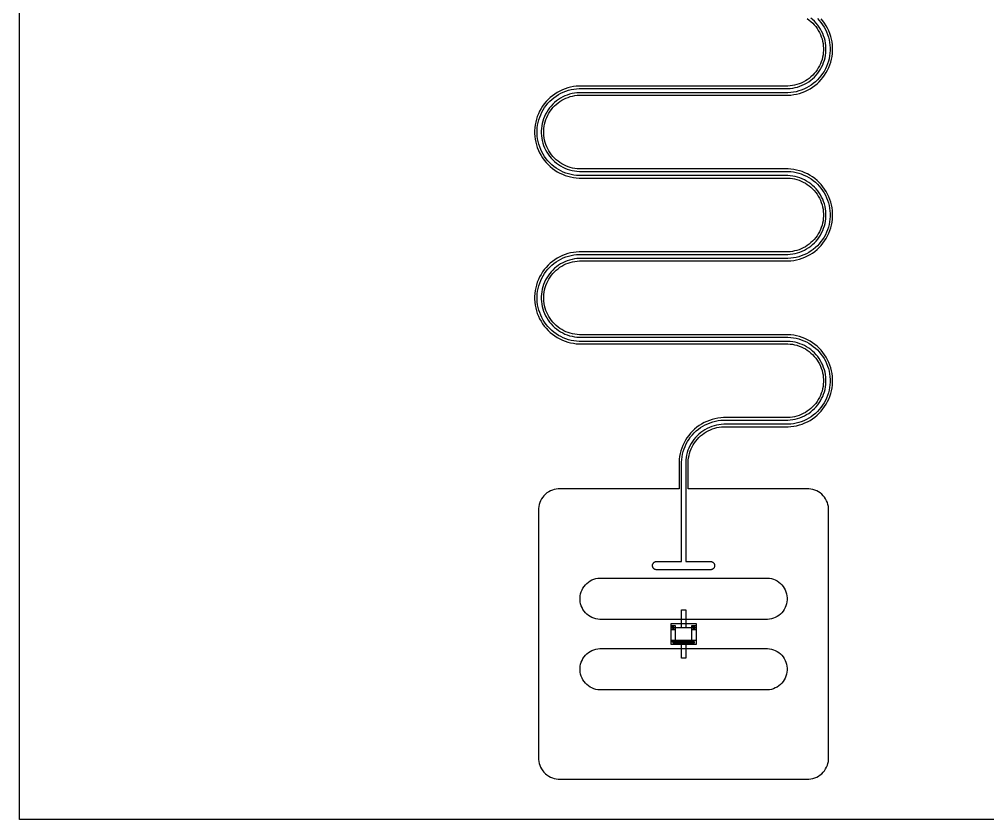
# Model space of a CAD drawing. Extents: x 318023 to 335423, y 364519 to 380844.
# Drawn here: x 322947 to 325285, y 368324 to 370255 of the extents above; entities that cross this region are included whole.
import ezdxf

# ---------------------------------------------------------------- set-up
doc = ezdxf.new("R2010")
doc.units = 0
for name, color, linetype in [('L10D0', 3, 'CONTINUOUS'), ('L1D0', 2, 'CONTINUOUS'), ('L1D1', 6, 'CONTINUOUS'), ('L20D0', 4, 'CONTINUOUS'), ('L2D0', 7, 'CONTINUOUS')]:
    doc.layers.add(name, color=color, linetype=linetype)

msp = doc.modelspace()

# ---------------------------------------------------------------- linework, layer by layer
at = {"layer": 'L10D0'}
for points in [[(324525.495, 368785.395), (324525.397, 368785.397), (324525.299, 368785.405), (324525.202, 368785.417), (324525.105, 368785.434), (324525.009, 368785.455), (324524.915, 368785.481), (324524.822, 368785.512), (324524.73, 368785.547), (324524.64, 368785.587), (324524.553, 368785.631), (324524.467, 368785.68), (324524.384, 368785.732), (324524.304, 368785.789), (324524.227, 368785.849), (324524.152, 368785.913), (324524.081, 368785.981), (324524.013, 368786.052), (324523.949, 368786.126), (324523.889, 368786.204), (324523.832, 368786.284), (324523.78, 368786.367), (324523.732, 368786.452), (324523.687, 368786.54), (324523.648, 368786.63), (324523.612, 368786.721), (324523.581, 368786.815), (324523.555, 368786.909), (324523.534, 368787.005), (324523.517, 368787.102), (324523.505, 368787.199), (324523.498, 368787.297), (324523.495, 368787.395), (324523.498, 368787.493), (324523.505, 368787.591), (324523.517, 368787.689), (324523.534, 368787.785), (324523.555, 368787.881), (324523.581, 368787.976), (324523.612, 368788.069), (324523.648, 368788.16), (324523.687, 368788.25), (324523.732, 368788.338), (324523.78, 368788.423), (324523.832, 368788.506), (324523.889, 368788.586), (324523.949, 368788.664), (324524.013, 368788.738), (324524.081, 368788.809), (324524.152, 368788.877), (324524.227, 368788.941), (324524.304, 368789.001), (324524.384, 368789.058), (324524.467, 368789.111), (324524.553, 368789.159), (324524.64, 368789.203), (324524.73, 368789.243), (324524.822, 368789.278), (324524.915, 368789.309), (324525.009, 368789.335), (324525.105, 368789.357), (324525.202, 368789.373), (324525.299, 368789.385), (324525.397, 368789.393), (324525.495, 368789.395), (324525.594, 368789.393), (324525.691, 368789.385), (324525.789, 368789.373), (324525.886, 368789.357), (324525.981, 368789.335), (324526.076, 368789.309), (324526.169, 368789.278), (324526.261, 368789.243), (324526.35, 368789.203), (324526.438, 368789.159), (324526.524, 368789.111), (324526.607, 368789.058), (324526.687, 368789.001), (324526.764, 368788.941), (324526.838, 368788.877), (324526.91, 368788.809), (324526.977, 368788.738), (324527.041, 368788.664), (324527.102, 368788.586), (324527.158, 368788.506), (324527.211, 368788.423), (324527.259, 368788.338), (324527.303, 368788.25), (324527.343, 368788.16), (324527.378, 368788.069), (324527.409, 368787.976), (324527.435, 368787.881), (324527.457, 368787.785), (324527.474, 368787.689), (324527.486, 368787.591), (324527.493, 368787.493), (324527.495, 368787.395), (324527.493, 368787.297), (324527.486, 368787.199), (324527.474, 368787.102), (324527.457, 368787.005), (324527.435, 368786.909), (324527.409, 368786.815), (324527.378, 368786.721), (324527.343, 368786.63), (324527.303, 368786.54), (324527.259, 368786.452), (324527.211, 368786.367), (324527.158, 368786.284), (324527.102, 368786.204), (324527.041, 368786.126), (324526.977, 368786.052), (324526.91, 368785.981), (324526.838, 368785.913), (324526.764, 368785.849), (324526.687, 368785.789), (324526.607, 368785.732), (324526.524, 368785.68), (324526.438, 368785.631), (324526.35, 368785.587), (324526.261, 368785.547), (324526.169, 368785.512), (324526.076, 368785.481), (324525.981, 368785.455), (324525.886, 368785.434), (324525.789, 368785.417), (324525.691, 368785.405), (324525.594, 368785.397)], [(324574.075, 368785.395), (324574.075, 368789.395), (324578.075, 368789.395), (324578.075, 368785.395)], [(324525.376, 368749.966), (324525.376, 368754.013), (324575.956, 368754.013), (324575.956, 368749.966)]]:
    msp.add_lwpolyline(points, close=True, dxfattribs=at)
at = {"layer": 'L1D0'}
for points in [[(324545.608, 368787.395), (324545.608, 368830.489), (324555.724, 368830.489), (324555.724, 368787.395)], [(324520.318, 368782.337), (324520.318, 368797.511), (324581.014, 368797.511), (324581.014, 368782.337), (324570.898, 368782.337), (324570.898, 368787.395), (324530.434, 368787.395), (324530.434, 368782.337)], [(324520.318, 368746.931), (324520.318, 368757.047), (324581.014, 368757.047), (324581.014, 368746.931)], [(324545.608, 368713.953), (324545.608, 368757.047), (324555.724, 368757.047), (324555.724, 368713.953)]]:
    msp.add_lwpolyline(points, close=True, dxfattribs=at)
at = {"layer": 'L1D1'}
for points in [[(327622.385, 368324.326), (322947.009, 368324.326), (322947.009, 372083.093), (327081.411, 372083.093)], [(324849.359, 370256.847), (324853.885, 370253.559), (324858.195, 370249.993), (324862.273, 370246.164), (324866.102, 370242.086), (324869.668, 370237.776), (324872.956, 370233.25), (324875.953, 370228.527), (324878.648, 370223.625), (324881.029, 370218.564), (324883.089, 370213.363), (324884.817, 370208.042), (324886.208, 370202.624), (324887.257, 370197.13), (324887.958, 370191.58), (324888.309, 370185.997), (324888.309, 370180.403), (324887.958, 370174.82), (324887.257, 370169.27), (324886.208, 370163.776), (324884.817, 370158.358), (324883.089, 370153.037), (324881.029, 370147.836), (324878.648, 370142.775), (324875.953, 370137.873), (324872.956, 370133.15), (324869.668, 370128.624), (324866.102, 370124.314), (324862.273, 370120.236), (324858.195, 370116.407), (324853.884, 370112.841), (324849.358, 370109.553), (324844.635, 370106.556), (324839.733, 370103.861), (324834.672, 370101.48), (324829.471, 370099.42), (324824.15, 370097.692), (324818.732, 370096.302), (324813.238, 370095.253), (324807.688, 370094.552), (324802.105, 370094.201), (324799.308, 370094.201), (324302.022, 370094.203), (324298.534, 370094.203), (324291.571, 370093.765), (324284.649, 370092.891), (324277.796, 370091.584), (324271.039, 370089.849), (324264.404, 370087.693), (324257.917, 370085.125), (324251.604, 370082.155), (324245.491, 370078.794), (324239.6, 370075.055), (324233.956, 370070.955), (324228.58, 370066.507), (324223.494, 370061.732), (324218.719, 370056.646), (324214.271, 370051.27), (324210.171, 370045.626), (324206.432, 370039.735), (324203.071, 370033.622), (324200.101, 370027.309), (324197.533, 370020.822), (324195.377, 370014.187), (324193.642, 370007.43), (324192.334, 370000.577), (324191.46, 369993.655), (324191.022, 369986.692), (324191.022, 369979.716), (324191.46, 369972.753), (324192.334, 369965.831), (324193.642, 369958.978), (324195.377, 369952.221), (324197.533, 369945.586), (324200.101, 369939.099), (324203.07, 369932.786), (324206.431, 369926.673), (324210.17, 369920.782), (324214.27, 369915.138), (324218.718, 369909.762), (324223.493, 369904.676), (324228.579, 369899.901), (324233.955, 369895.453), (324239.599, 369891.353), (324245.49, 369887.614), (324251.603, 369884.253), (324257.916, 369881.283), (324264.403, 369878.715), (324271.038, 369876.559), (324277.795, 369874.824), (324284.648, 369873.515), (324291.57, 369872.641), (324298.533, 369872.203), (324302.021, 369872.203), (324799.307, 369872.201), (324802.104, 369872.201), (324807.687, 369871.85), (324813.237, 369871.149), (324818.731, 369870.1), (324824.149, 369868.708), (324829.47, 369866.98), (324834.671, 369864.92), (324839.732, 369862.539), (324844.634, 369859.844), (324849.357, 369856.847), (324853.883, 369853.559), (324858.193, 369849.993), (324862.271, 369846.164), (324866.1, 369842.086), (324869.666, 369837.776), (324872.954, 369833.25), (324875.951, 369828.527), (324878.646, 369823.625), (324881.027, 369818.564), (324883.087, 369813.363), (324884.815, 369808.042), (324886.206, 369802.624), (324887.255, 369797.13), (324887.956, 369791.58), (324888.307, 369785.997), (324888.307, 369780.403), (324887.956, 369774.82), (324887.255, 369769.27), (324886.206, 369763.776), (324884.815, 369758.358), (324883.087, 369753.037), (324881.026, 369747.836), (324878.645, 369742.775), (324875.95, 369737.873), (324872.953, 369733.15), (324869.665, 369728.624), (324866.099, 369724.314), (324862.27, 369720.236), (324858.192, 369716.407), (324853.882, 369712.841), (324849.356, 369709.553), (324844.633, 369706.556), (324839.731, 369703.861), (324834.67, 369701.48), (324829.469, 369699.42), (324824.148, 369697.692), (324818.73, 369696.302), (324813.236, 369695.253), (324807.686, 369694.552), (324802.103, 369694.201), (324799.306, 369694.201), (324302.02, 369694.203), (324298.532, 369694.203), (324291.569, 369693.765), (324284.647, 369692.891), (324277.794, 369691.584), (324271.037, 369689.849), (324264.402, 369687.693), (324257.915, 369685.125), (324251.602, 369682.155), (324245.489, 369678.794), (324239.598, 369675.055), (324233.954, 369670.955), (324228.578, 369666.507), (324223.492, 369661.732), (324218.717, 369656.646), (324214.269, 369651.27), (324210.169, 369645.626), (324206.43, 369639.735), (324203.069, 369633.622), (324200.099, 369627.309), (324197.531, 369620.822), (324195.375, 369614.187), (324193.64, 369607.43), (324192.332, 369600.577), (324191.458, 369593.655), (324191.02, 369586.692), (324191.02, 369579.716), (324191.458, 369572.753), (324192.331, 369565.831), (324193.639, 369558.978), (324195.374, 369552.221), (324197.53, 369545.586), (324200.098, 369539.099), (324203.068, 369532.786), (324206.429, 369526.673), (324210.168, 369520.782), (324214.268, 369515.138), (324218.716, 369509.762), (324223.491, 369504.676), (324228.577, 369499.901), (324233.953, 369495.453), (324239.597, 369491.353), (324245.488, 369487.614), (324251.601, 369484.253), (324257.914, 369481.283), (324264.401, 369478.715), (324271.036, 369476.559), (324277.793, 369474.824), (324284.646, 369473.515), (324291.568, 369472.641), (324298.531, 369472.203), (324302.019, 369472.203), (324799.305, 369472.201), (324802.102, 369472.201), (324807.685, 369471.85), (324813.235, 369471.149), (324818.729, 369470.1), (324824.147, 369468.708), (324829.468, 369466.98), (324834.669, 369464.92), (324839.73, 369462.539), (324844.632, 369459.844), (324849.355, 369456.847), (324853.881, 369453.559), (324858.191, 369449.993), (324862.269, 369446.164), (324866.098, 369442.086), (324869.664, 369437.776), (324872.952, 369433.25), (324875.949, 369428.527), (324878.644, 369423.625), (324881.025, 369418.564), (324883.085, 369413.363), (324884.813, 369408.042), (324886.204, 369402.624), (324887.253, 369397.13), (324887.953, 369391.58), (324888.304, 369385.997), (324888.304, 369380.403), (324887.953, 369374.82), (324887.252, 369369.27), (324886.203, 369363.776), (324884.812, 369358.358), (324883.084, 369353.037), (324881.024, 369347.836), (324878.643, 369342.775), (324875.948, 369337.873), (324872.951, 369333.15), (324869.663, 369328.624), (324866.097, 369324.314), (324862.268, 369320.236), (324858.19, 369316.407), (324853.88, 369312.841), (324849.354, 369309.553), (324844.631, 369306.556), (324839.729, 369303.861), (324834.668, 369301.48), (324829.467, 369299.42), (324824.146, 369297.692), (324818.728, 369296.302), (324813.234, 369295.253), (324807.684, 369294.552), (324802.101, 369294.201), (324647.173, 369294.201), (324640.21, 369293.764), (324633.288, 369292.89), (324626.435, 369291.582), (324619.678, 369289.847), (324613.043, 369287.691), (324606.556, 369285.123), (324600.243, 369282.153), (324594.13, 369278.792), (324588.239, 369275.053), (324582.595, 369270.953), (324577.219, 369266.505), (324572.133, 369261.73), (324567.358, 369256.644), (324562.91, 369251.268), (324558.81, 369245.624), (324555.071, 369239.733), (324551.71, 369233.62), (324548.74, 369227.307), (324546.172, 369220.82), (324544.016, 369214.185), (324542.28, 369207.428), (324540.972, 369200.575), (324540.098, 369193.653), (324539.66, 369186.69), (324539.66, 369122.23), (324248.204, 369122.23), (324243.315, 369121.748), (324238.496, 369120.79), (324233.795, 369119.364), (324229.256, 369117.484), (324224.924, 369115.168), (324220.839, 369112.439), (324217.042, 369109.322), (324213.568, 369105.848), (324210.451, 369102.051), (324207.722, 369097.966), (324205.406, 369093.634), (324203.526, 369089.095), (324202.1, 369084.394), (324201.142, 369079.575), (324200.66, 369074.686), (324200.66, 368469.774), (324201.142, 368464.885), (324202.1, 368460.066), (324203.526, 368455.365), (324205.406, 368450.826), (324207.722, 368446.494), (324210.451, 368442.409), (324213.568, 368438.612), (324217.042, 368435.138), (324220.839, 368432.021), (324224.924, 368429.292), (324229.256, 368426.976), (324233.795, 368425.096), (324238.496, 368423.67), (324243.315, 368422.712), (324248.204, 368422.23), (324853.116, 368422.23), (324858.005, 368422.712), (324862.824, 368423.67), (324867.525, 368425.096), (324872.064, 368426.976), (324876.396, 368429.292), (324880.481, 368432.021), (324884.278, 368435.138), (324887.752, 368438.612), (324890.869, 368442.409), (324893.598, 368446.494), (324895.914, 368450.826), (324897.794, 368455.365), (324899.22, 368460.066), (324900.178, 368464.885), (324900.66, 368469.774), (324900.66, 369074.686), (324900.178, 369079.575), (324899.22, 369084.394), (324897.794, 369089.095), (324895.914, 369093.634), (324893.598, 369097.966), (324890.869, 369102.051), (324887.752, 369105.848), (324884.278, 369109.322), (324880.481, 369112.439), (324876.396, 369115.168), (324872.064, 369117.484), (324867.525, 369119.364), (324862.824, 369120.79), (324858.005, 369121.748), (324853.116, 369122.23), (324561.66, 369122.23), (324561.66, 369185.999), (324562.011, 369191.582), (324562.712, 369197.132), (324563.761, 369202.626), (324565.152, 369208.044), (324566.881, 369213.365), (324568.941, 369218.566), (324571.322, 369223.627), (324574.017, 369228.529), (324577.014, 369233.252), (324580.302, 369237.778), (324583.868, 369242.088), (324587.697, 369246.166), (324591.775, 369249.995), (324596.085, 369253.561), (324600.611, 369256.849), (324605.334, 369259.846), (324610.236, 369262.541), (324615.297, 369264.922), (324620.498, 369266.982), (324625.819, 369268.71), (324631.237, 369270.101), (324636.731, 369271.15), (324642.281, 369271.85), (324647.864, 369272.201), (324802.792, 369272.201), (324809.755, 369272.639), (324816.677, 369273.513), (324823.53, 369274.82), (324830.287, 369276.555), (324836.922, 369278.711), (324843.409, 369281.279), (324849.722, 369284.249), (324855.835, 369287.61), (324861.726, 369291.349), (324867.37, 369295.449), (324872.746, 369299.897), (324877.832, 369304.672), (324882.607, 369309.758), (324887.055, 369315.134), (324891.155, 369320.778), (324894.894, 369326.669), (324898.255, 369332.782), (324901.225, 369339.095), (324903.793, 369345.582), (324905.949, 369352.217), (324907.684, 369358.974), (324908.992, 369365.827), (324909.866, 369372.749), (324910.304, 369379.712), (324910.304, 369386.688), (324909.867, 369393.651), (324908.993, 369400.573), (324907.685, 369407.426), (324905.95, 369414.183), (324903.794, 369420.818), (324901.226, 369427.305), (324898.256, 369433.618), (324894.895, 369439.731), (324891.156, 369445.622), (324887.056, 369451.266), (324882.608, 369456.642), (324877.833, 369461.728), (324872.747, 369466.503), (324867.371, 369470.951), (324861.727, 369475.051), (324855.836, 369478.79), (324849.723, 369482.151), (324843.41, 369485.121), (324836.923, 369487.689), (324830.288, 369489.845), (324823.531, 369491.58), (324816.678, 369492.889), (324809.756, 369493.763), (324802.793, 369494.201), (324799.305, 369494.201), (324302.019, 369494.203), (324299.222, 369494.203), (324293.639, 369494.554), (324288.089, 369495.255), (324282.595, 369496.304), (324277.177, 369497.696), (324271.856, 369499.424), (324266.655, 369501.484), (324261.594, 369503.865), (324256.692, 369506.56), (324251.969, 369509.557), (324247.443, 369512.845), (324243.133, 369516.411), (324239.055, 369520.24), (324235.226, 369524.318), (324231.66, 369528.628), (324228.372, 369533.154), (324225.375, 369537.877), (324222.68, 369542.779), (324220.299, 369547.84), (324218.239, 369553.041), (324216.511, 369558.362), (324215.12, 369563.78), (324214.071, 369569.274), (324213.371, 369574.824), (324213.02, 369580.407), (324213.02, 369586.001), (324213.371, 369591.584), (324214.072, 369597.134), (324215.121, 369602.628), (324216.512, 369608.046), (324218.24, 369613.367), (324220.3, 369618.568), (324222.681, 369623.629), (324225.376, 369628.531), (324228.373, 369633.254), (324231.661, 369637.78), (324235.227, 369642.09), (324239.056, 369646.168), (324243.134, 369649.997), (324247.444, 369653.563), (324251.97, 369656.851), (324256.693, 369659.848), (324261.595, 369662.543), (324266.656, 369664.924), (324271.857, 369666.984), (324277.178, 369668.712), (324282.596, 369670.102), (324288.09, 369671.151), (324293.64, 369671.852), (324299.223, 369672.203), (324302.02, 369672.203), (324799.306, 369672.201), (324802.794, 369672.201), (324809.757, 369672.639), (324816.679, 369673.513), (324823.532, 369674.82), (324830.289, 369676.555), (324836.924, 369678.711), (324843.411, 369681.279), (324849.724, 369684.249), (324855.837, 369687.61), (324861.728, 369691.349), (324867.372, 369695.449), (324872.748, 369699.897), (324877.834, 369704.672), (324882.609, 369709.758), (324887.057, 369715.134), (324891.157, 369720.778), (324894.896, 369726.669), (324898.257, 369732.782), (324901.227, 369739.095), (324903.795, 369745.582), (324905.951, 369752.217), (324907.687, 369758.974), (324908.995, 369765.827), (324909.869, 369772.749), (324910.307, 369779.712), (324910.307, 369786.688), (324909.869, 369793.651), (324908.995, 369800.573), (324907.687, 369807.426), (324905.952, 369814.183), (324903.796, 369820.818), (324901.228, 369827.305), (324898.258, 369833.618), (324894.897, 369839.731), (324891.158, 369845.622), (324887.058, 369851.266), (324882.61, 369856.642), (324877.835, 369861.728), (324872.749, 369866.503), (324867.373, 369870.951), (324861.729, 369875.051), (324855.838, 369878.79), (324849.725, 369882.151), (324843.412, 369885.121), (324836.925, 369887.689), (324830.29, 369889.845), (324823.533, 369891.58), (324816.68, 369892.889), (324809.758, 369893.763), (324802.795, 369894.201), (324799.307, 369894.201), (324302.021, 369894.203), (324299.224, 369894.203), (324293.641, 369894.554), (324288.091, 369895.255), (324282.597, 369896.304), (324277.179, 369897.696), (324271.858, 369899.424), (324266.657, 369901.484), (324261.596, 369903.865), (324256.694, 369906.56), (324251.971, 369909.557), (324247.445, 369912.845), (324243.135, 369916.411), (324239.057, 369920.24), (324235.228, 369924.318), (324231.662, 369928.628), (324228.375, 369933.154), (324225.378, 369937.877), (324222.683, 369942.779), (324220.302, 369947.84), (324218.242, 369953.041), (324216.514, 369958.362), (324215.123, 369963.78), (324214.074, 369969.274), (324213.373, 369974.824), (324213.022, 369980.407), (324213.022, 369986.001), (324213.373, 369991.584), (324214.074, 369997.134), (324215.123, 370002.628), (324216.514, 370008.046), (324218.242, 370013.367), (324220.302, 370018.568), (324222.683, 370023.629), (324225.378, 370028.531), (324228.375, 370033.254), (324231.663, 370037.78), (324235.229, 370042.09), (324239.058, 370046.168), (324243.136, 370049.997), (324247.446, 370053.563), (324251.972, 370056.851), (324256.695, 370059.848), (324261.597, 370062.543), (324266.658, 370064.924), (324271.859, 370066.984), (324277.18, 370068.712), (324282.598, 370070.102), (324288.092, 370071.151), (324293.642, 370071.852), (324299.225, 370072.203), (324302.022, 370072.203), (324799.308, 370072.201), (324802.796, 370072.201), (324809.759, 370072.639), (324816.681, 370073.513), (324823.534, 370074.82), (324830.291, 370076.555), (324836.926, 370078.711), (324843.413, 370081.279), (324849.726, 370084.249), (324855.839, 370087.61), (324861.73, 370091.349), (324867.374, 370095.449), (324872.75, 370099.897), (324877.836, 370104.672), (324882.611, 370109.758), (324887.06, 370115.134), (324891.16, 370120.778), (324894.899, 370126.669), (324898.26, 370132.782), (324901.23, 370139.095), (324903.798, 370145.582), (324905.954, 370152.217), (324907.689, 370158.974), (324908.997, 370165.827), (324909.871, 370172.749), (324910.309, 370179.712), (324910.309, 370186.688), (324909.871, 370193.651), (324908.997, 370200.573), (324907.689, 370207.426), (324905.954, 370214.183), (324903.798, 370220.818), (324901.23, 370227.305), (324898.26, 370233.618), (324894.899, 370239.731), (324891.16, 370245.622), (324887.06, 370251.266), (324882.612, 370256.642)], [(324873.592, 370257.483), (324878.11, 370252.672), (324882.316, 370247.587), (324886.195, 370242.248), (324889.732, 370236.676), (324892.911, 370230.893), (324895.721, 370224.921), (324898.15, 370218.785), (324900.19, 370212.509), (324901.831, 370206.116), (324903.067, 370199.634), (324903.895, 370193.086), (324904.309, 370186.5), (324904.309, 370179.9), (324903.895, 370173.314), (324903.067, 370166.766), (324901.831, 370160.284), (324900.19, 370153.891), (324898.15, 370147.615), (324895.721, 370141.479), (324892.911, 370135.507), (324889.732, 370129.724), (324886.195, 370124.152), (324882.316, 370118.813), (324878.11, 370113.728), (324873.591, 370108.917), (324868.78, 370104.399), (324863.695, 370100.193), (324858.356, 370096.314), (324852.784, 370092.777), (324847.001, 370089.598), (324841.029, 370086.788), (324834.893, 370084.359), (324828.617, 370082.319), (324822.224, 370080.678), (324815.742, 370079.443), (324809.194, 370078.615), (324802.608, 370078.201), (324799.308, 370078.201), (324302.022, 370078.203), (324299.037, 370078.203), (324293.077, 370077.828), (324287.153, 370077.08), (324281.288, 370075.961), (324275.505, 370074.477), (324269.826, 370072.632), (324264.274, 370070.434), (324258.872, 370067.891), (324253.639, 370065.015), (324248.598, 370061.815), (324243.767, 370058.306), (324239.166, 370054.5), (324234.814, 370050.412), (324230.726, 370046.06), (324226.92, 370041.459), (324223.411, 370036.628), (324220.211, 370031.587), (324217.335, 370026.354), (324214.792, 370020.952), (324212.594, 370015.4), (324210.749, 370009.721), (324209.264, 370003.938), (324208.145, 369998.073), (324207.397, 369992.149), (324207.022, 369986.189), (324207.022, 369980.219), (324207.397, 369974.259), (324208.145, 369968.335), (324209.264, 369962.47), (324210.749, 369956.687), (324212.594, 369951.008), (324214.792, 369945.456), (324217.335, 369940.054), (324220.211, 369934.821), (324223.41, 369929.78), (324226.919, 369924.949), (324230.725, 369920.348), (324234.813, 369915.996), (324239.165, 369911.908), (324243.766, 369908.102), (324248.597, 369904.593), (324253.638, 369901.393), (324258.871, 369898.517), (324264.273, 369895.974), (324269.825, 369893.776), (324275.504, 369891.931), (324281.287, 369890.445), (324287.152, 369889.326), (324293.076, 369888.578), (324299.036, 369888.203), (324302.021, 369888.203), (324799.307, 369888.201), (324802.607, 369888.201), (324809.193, 369887.787), (324815.741, 369886.959), (324822.223, 369885.722), (324828.616, 369884.081), (324834.892, 369882.041), (324841.028, 369879.612), (324847, 369876.802), (324852.783, 369873.623), (324858.355, 369870.086), (324863.694, 369866.207), (324868.779, 369862.001), (324873.59, 369857.483), (324878.108, 369852.672), (324882.314, 369847.587), (324886.193, 369842.248), (324889.73, 369836.676), (324892.909, 369830.893), (324895.719, 369824.921), (324898.148, 369818.785), (324900.188, 369812.509), (324901.829, 369806.116), (324903.065, 369799.634), (324903.893, 369793.086), (324904.307, 369786.5), (324904.307, 369779.9), (324903.893, 369773.314), (324903.065, 369766.766), (324901.829, 369760.284), (324900.188, 369753.891), (324898.147, 369747.615), (324895.718, 369741.479), (324892.908, 369735.507), (324889.729, 369729.724), (324886.192, 369724.152), (324882.313, 369718.813), (324878.107, 369713.728), (324873.589, 369708.917), (324868.778, 369704.399), (324863.693, 369700.193), (324858.354, 369696.314), (324852.782, 369692.777), (324846.999, 369689.598), (324841.027, 369686.788), (324834.891, 369684.359), (324828.615, 369682.319), (324822.222, 369680.678), (324815.74, 369679.443), (324809.192, 369678.615), (324802.606, 369678.201), (324799.306, 369678.201), (324302.02, 369678.203), (324299.035, 369678.203), (324293.075, 369677.828), (324287.151, 369677.08), (324281.286, 369675.961), (324275.503, 369674.477), (324269.824, 369672.632), (324264.272, 369670.434), (324258.87, 369667.891), (324253.637, 369665.015), (324248.596, 369661.815), (324243.765, 369658.306), (324239.164, 369654.5), (324234.812, 369650.412), (324230.724, 369646.06), (324226.918, 369641.459), (324223.409, 369636.628), (324220.209, 369631.587), (324217.333, 369626.354), (324214.79, 369620.952), (324212.592, 369615.4), (324210.747, 369609.721), (324209.262, 369603.938), (324208.143, 369598.073), (324207.395, 369592.149), (324207.02, 369586.189), (324207.02, 369580.219), (324207.395, 369574.259), (324208.142, 369568.335), (324209.261, 369562.47), (324210.746, 369556.687), (324212.591, 369551.008), (324214.789, 369545.456), (324217.332, 369540.054), (324220.208, 369534.821), (324223.408, 369529.78), (324226.917, 369524.949), (324230.723, 369520.348), (324234.811, 369515.996), (324239.163, 369511.908), (324243.764, 369508.102), (324248.595, 369504.593), (324253.636, 369501.393), (324258.869, 369498.517), (324264.271, 369495.974), (324269.823, 369493.776), (324275.502, 369491.931), (324281.285, 369490.445), (324287.15, 369489.326), (324293.074, 369488.578), (324299.034, 369488.203), (324302.019, 369488.203), (324799.305, 369488.201), (324802.605, 369488.201), (324809.191, 369487.787), (324815.739, 369486.959), (324822.221, 369485.722), (324828.614, 369484.081), (324834.89, 369482.041), (324841.026, 369479.612), (324846.998, 369476.802), (324852.781, 369473.623), (324858.353, 369470.086), (324863.692, 369466.207), (324868.777, 369462.001), (324873.588, 369457.483), (324878.106, 369452.672), (324882.312, 369447.587), (324886.191, 369442.248), (324889.728, 369436.676), (324892.907, 369430.893), (324895.717, 369424.921), (324898.146, 369418.785), (324900.186, 369412.509), (324901.827, 369406.116), (324903.063, 369399.634), (324903.891, 369393.086), (324904.304, 369386.5), (324904.304, 369379.9), (324903.89, 369373.314), (324903.062, 369366.766), (324901.826, 369360.284), (324900.185, 369353.891), (324898.145, 369347.615), (324895.716, 369341.479), (324892.906, 369335.507), (324889.727, 369329.724), (324886.19, 369324.152), (324882.311, 369318.813), (324878.105, 369313.728), (324873.587, 369308.917), (324868.776, 369304.399), (324863.691, 369300.193), (324858.352, 369296.314), (324852.78, 369292.777), (324846.997, 369289.598), (324841.025, 369286.788), (324834.889, 369284.359), (324828.613, 369282.319), (324822.22, 369280.678), (324815.738, 369279.443), (324809.19, 369278.615), (324802.604, 369278.201), (324647.676, 369278.201), (324641.716, 369277.826), (324635.792, 369277.079), (324629.927, 369275.96), (324624.144, 369274.475), (324618.465, 369272.63), (324612.913, 369270.432), (324607.511, 369267.889), (324602.278, 369265.013), (324597.237, 369261.813), (324592.406, 369258.304), (324587.805, 369254.498), (324583.453, 369250.41), (324579.365, 369246.058), (324575.559, 369241.457), (324572.05, 369236.626), (324568.85, 369231.585), (324565.974, 369226.352), (324563.431, 369220.95), (324561.233, 369215.398), (324559.387, 369209.719), (324557.902, 369203.936), (324556.783, 369198.071), (324556.035, 369192.147), (324555.66, 369186.187), (324555.66, 368947.23), (324616.151, 368947.23), (324617.129, 368947.134), (324618.093, 368946.942), (324619.033, 368946.657), (324619.941, 368946.281), (324620.807, 368945.818), (324621.624, 368945.272), (324622.384, 368944.648), (324623.078, 368943.954), (324623.702, 368943.194), (324624.248, 368942.377), (324624.711, 368941.511), (324625.087, 368940.603), (324625.372, 368939.663), (324625.564, 368938.699), (324625.66, 368937.721), (324625.66, 368936.739), (324625.564, 368935.761), (324625.372, 368934.797), (324625.087, 368933.857), (324624.711, 368932.949), (324624.248, 368932.083), (324623.702, 368931.266), (324623.078, 368930.506), (324622.384, 368929.812), (324621.624, 368929.188), (324620.807, 368928.642), (324619.941, 368928.179), (324619.033, 368927.803), (324618.093, 368927.518), (324617.129, 368927.326), (324616.151, 368927.23), (324485.169, 368927.23), (324484.191, 368927.326), (324483.227, 368927.518), (324482.287, 368927.803), (324481.379, 368928.179), (324480.513, 368928.642), (324479.696, 368929.188), (324478.936, 368929.812), (324478.242, 368930.506), (324477.618, 368931.266), (324477.072, 368932.083), (324476.609, 368932.949), (324476.233, 368933.857), (324475.948, 368934.797), (324475.756, 368935.761), (324475.66, 368936.739), (324475.66, 368937.721), (324475.756, 368938.699), (324475.948, 368939.663), (324476.233, 368940.603), (324476.609, 368941.511), (324477.072, 368942.377), (324477.618, 368943.194), (324478.242, 368943.954), (324478.936, 368944.648), (324479.696, 368945.272), (324480.513, 368945.818), (324481.379, 368946.281), (324482.287, 368946.657), (324483.227, 368946.942), (324484.191, 368947.134), (324485.169, 368947.23), (324545.66, 368947.23), (324545.66, 369186.502), (324546.074, 369193.088), (324546.902, 369199.636), (324548.138, 369206.118), (324549.78, 369212.511), (324551.82, 369218.787), (324554.249, 369224.923), (324557.059, 369230.895), (324560.238, 369236.678), (324563.775, 369242.25), (324567.654, 369247.589), (324571.86, 369252.674), (324576.378, 369257.485), (324581.189, 369262.003), (324586.274, 369266.209), (324591.613, 369270.088), (324597.185, 369273.625), (324602.968, 369276.804), (324608.94, 369279.614), (324615.076, 369282.043), (324621.352, 369284.083), (324627.745, 369285.724), (324634.227, 369286.96), (324640.775, 369287.787), (324647.361, 369288.201), (324802.289, 369288.201), (324808.249, 369288.576), (324814.173, 369289.324), (324820.038, 369290.443), (324825.821, 369291.927), (324831.5, 369293.772), (324837.052, 369295.97), (324842.454, 369298.513), (324847.687, 369301.389), (324852.728, 369304.589), (324857.559, 369308.098), (324862.16, 369311.904), (324866.512, 369315.992), (324870.6, 369320.344), (324874.406, 369324.945), (324877.915, 369329.776), (324881.115, 369334.817), (324883.991, 369340.05), (324886.534, 369345.452), (324888.732, 369351.004), (324890.577, 369356.683), (324892.062, 369362.466), (324893.181, 369368.331), (324893.929, 369374.255), (324894.304, 369380.215), (324894.304, 369386.185), (324893.929, 369392.145), (324893.182, 369398.069), (324892.063, 369403.934), (324890.578, 369409.717), (324888.733, 369415.396), (324886.535, 369420.948), (324883.992, 369426.35), (324881.116, 369431.583), (324877.916, 369436.624), (324874.407, 369441.455), (324870.601, 369446.056), (324866.513, 369450.408), (324862.161, 369454.496), (324857.56, 369458.302), (324852.729, 369461.811), (324847.688, 369465.011), (324842.455, 369467.887), (324837.053, 369470.43), (324831.501, 369472.628), (324825.822, 369474.473), (324820.039, 369475.959), (324814.174, 369477.078), (324808.25, 369477.826), (324802.29, 369478.201), (324799.305, 369478.201), (324302.019, 369478.203), (324298.719, 369478.203), (324292.133, 369478.617), (324285.585, 369479.445), (324279.103, 369480.682), (324272.71, 369482.323), (324266.434, 369484.363), (324260.298, 369486.792), (324254.326, 369489.602), (324248.543, 369492.781), (324242.971, 369496.318), (324237.632, 369500.197), (324232.547, 369504.403), (324227.736, 369508.921), (324223.218, 369513.732), (324219.012, 369518.817), (324215.133, 369524.156), (324211.596, 369529.728), (324208.417, 369535.511), (324205.607, 369541.483), (324203.178, 369547.619), (324201.138, 369553.895), (324199.497, 369560.288), (324198.261, 369566.77), (324197.434, 369573.318), (324197.02, 369579.904), (324197.02, 369586.504), (324197.434, 369593.09), (324198.262, 369599.638), (324199.498, 369606.12), (324201.139, 369612.513), (324203.179, 369618.789), (324205.608, 369624.925), (324208.418, 369630.897), (324211.597, 369636.68), (324215.134, 369642.252), (324219.013, 369647.591), (324223.219, 369652.676), (324227.737, 369657.487), (324232.548, 369662.005), (324237.633, 369666.211), (324242.972, 369670.09), (324248.544, 369673.627), (324254.327, 369676.806), (324260.299, 369679.616), (324266.435, 369682.045), (324272.711, 369684.085), (324279.104, 369685.726), (324285.586, 369686.961), (324292.134, 369687.789), (324298.72, 369688.203), (324302.02, 369688.203), (324799.306, 369688.201), (324802.291, 369688.201), (324808.251, 369688.576), (324814.175, 369689.324), (324820.04, 369690.443), (324825.823, 369691.927), (324831.502, 369693.772), (324837.054, 369695.97), (324842.456, 369698.513), (324847.689, 369701.389), (324852.73, 369704.589), (324857.561, 369708.098), (324862.162, 369711.904), (324866.514, 369715.992), (324870.602, 369720.344), (324874.408, 369724.945), (324877.917, 369729.776), (324881.117, 369734.817), (324883.993, 369740.05), (324886.536, 369745.452), (324888.734, 369751.004), (324890.58, 369756.683), (324892.065, 369762.466), (324893.184, 369768.331), (324893.932, 369774.255), (324894.307, 369780.215), (324894.307, 369786.185), (324893.932, 369792.145), (324893.184, 369798.069), (324892.065, 369803.934), (324890.58, 369809.717), (324888.735, 369815.396), (324886.537, 369820.948), (324883.994, 369826.35), (324881.118, 369831.583), (324877.918, 369836.624), (324874.409, 369841.455), (324870.603, 369846.056), (324866.515, 369850.408), (324862.163, 369854.496), (324857.562, 369858.302), (324852.731, 369861.811), (324847.69, 369865.011), (324842.457, 369867.887), (324837.055, 369870.43), (324831.503, 369872.628), (324825.824, 369874.473), (324820.041, 369875.959), (324814.176, 369877.078), (324808.252, 369877.826), (324802.292, 369878.201), (324799.307, 369878.201), (324302.021, 369878.203), (324298.721, 369878.203), (324292.135, 369878.617), (324285.587, 369879.445), (324279.105, 369880.682), (324272.712, 369882.323), (324266.436, 369884.363), (324260.3, 369886.792), (324254.328, 369889.602), (324248.545, 369892.781), (324242.973, 369896.318), (324237.634, 369900.197), (324232.549, 369904.403), (324227.738, 369908.921), (324223.22, 369913.732), (324219.014, 369918.817), (324215.135, 369924.156), (324211.598, 369929.728), (324208.42, 369935.511), (324205.61, 369941.483), (324203.181, 369947.619), (324201.141, 369953.895), (324199.5, 369960.288), (324198.264, 369966.77), (324197.436, 369973.318), (324197.022, 369979.904), (324197.022, 369986.504), (324197.436, 369993.09), (324198.264, 369999.638), (324199.5, 370006.12), (324201.141, 370012.513), (324203.181, 370018.789), (324205.61, 370024.925), (324208.42, 370030.897), (324211.599, 370036.68), (324215.136, 370042.252), (324219.015, 370047.591), (324223.221, 370052.676), (324227.739, 370057.487), (324232.55, 370062.005), (324237.635, 370066.211), (324242.974, 370070.09), (324248.546, 370073.627), (324254.329, 370076.806), (324260.301, 370079.616), (324266.437, 370082.045), (324272.713, 370084.085), (324279.106, 370085.726), (324285.588, 370086.961), (324292.136, 370087.789), (324298.722, 370088.203), (324302.022, 370088.203), (324799.308, 370088.201), (324802.293, 370088.201), (324808.253, 370088.576), (324814.177, 370089.324), (324820.042, 370090.443), (324825.825, 370091.927), (324831.504, 370093.772), (324837.056, 370095.97), (324842.458, 370098.513), (324847.691, 370101.389), (324852.732, 370104.589), (324857.563, 370108.098), (324862.164, 370111.904), (324866.517, 370115.992), (324870.605, 370120.344), (324874.411, 370124.945), (324877.92, 370129.776), (324881.12, 370134.817), (324883.996, 370140.05), (324886.539, 370145.452), (324888.737, 370151.004), (324890.582, 370156.683), (324892.067, 370162.466), (324893.186, 370168.331), (324893.934, 370174.255), (324894.309, 370180.215), (324894.309, 370186.185), (324893.934, 370192.145), (324893.186, 370198.069), (324892.067, 370203.934), (324890.582, 370209.717), (324888.737, 370215.396), (324886.539, 370220.948), (324883.996, 370226.35), (324881.12, 370231.583), (324877.92, 370236.624), (324874.411, 370241.455), (324870.605, 370246.056), (324866.517, 370250.408), (324862.165, 370254.496), (324857.564, 370258.302)]]:
    msp.add_lwpolyline(points, dxfattribs=at)
for points in [[(324348.204, 368807.23), (324343.315, 368807.712), (324338.496, 368808.67), (324333.795, 368810.096), (324329.256, 368811.976), (324324.924, 368814.292), (324320.839, 368817.021), (324317.042, 368820.138), (324313.568, 368823.612), (324310.451, 368827.409), (324307.722, 368831.494), (324305.406, 368835.826), (324303.526, 368840.365), (324302.1, 368845.066), (324301.142, 368849.885), (324300.66, 368854.774), (324300.66, 368859.686), (324301.142, 368864.575), (324302.1, 368869.394), (324303.526, 368874.095), (324305.406, 368878.634), (324307.722, 368882.966), (324310.451, 368887.051), (324313.568, 368890.848), (324317.042, 368894.322), (324320.839, 368897.439), (324324.924, 368900.168), (324329.256, 368902.484), (324333.795, 368904.364), (324338.496, 368905.79), (324343.315, 368906.748), (324348.204, 368907.23), (324753.116, 368907.23), (324758.005, 368906.748), (324762.824, 368905.79), (324767.525, 368904.364), (324772.064, 368902.484), (324776.396, 368900.168), (324780.481, 368897.439), (324784.278, 368894.322), (324787.752, 368890.848), (324790.869, 368887.051), (324793.598, 368882.966), (324795.914, 368878.634), (324797.794, 368874.095), (324799.22, 368869.394), (324800.178, 368864.575), (324800.66, 368859.686), (324800.66, 368854.774), (324800.178, 368849.885), (324799.22, 368845.066), (324797.794, 368840.365), (324795.914, 368835.826), (324793.598, 368831.494), (324790.869, 368827.409), (324787.752, 368823.612), (324784.278, 368820.138), (324780.481, 368817.021), (324776.396, 368814.292), (324772.064, 368811.976), (324767.525, 368810.096), (324762.824, 368808.67), (324758.005, 368807.712), (324753.116, 368807.23)], [(324348.204, 368637.23), (324343.315, 368637.712), (324338.496, 368638.67), (324333.795, 368640.096), (324329.256, 368641.976), (324324.924, 368644.292), (324320.839, 368647.021), (324317.042, 368650.138), (324313.568, 368653.612), (324310.451, 368657.409), (324307.722, 368661.494), (324305.406, 368665.826), (324303.526, 368670.365), (324302.1, 368675.066), (324301.142, 368679.885), (324300.66, 368684.774), (324300.66, 368689.686), (324301.142, 368694.575), (324302.1, 368699.394), (324303.526, 368704.095), (324305.406, 368708.634), (324307.722, 368712.966), (324310.451, 368717.051), (324313.568, 368720.848), (324317.042, 368724.322), (324320.839, 368727.439), (324324.924, 368730.168), (324329.256, 368732.484), (324333.795, 368734.364), (324338.496, 368735.79), (324343.315, 368736.748), (324348.204, 368737.23), (324753.116, 368737.23), (324758.005, 368736.748), (324762.824, 368735.79), (324767.525, 368734.364), (324772.064, 368732.484), (324776.396, 368730.168), (324780.481, 368727.439), (324784.278, 368724.322), (324787.752, 368720.848), (324790.869, 368717.051), (324793.598, 368712.966), (324795.914, 368708.634), (324797.794, 368704.095), (324799.22, 368699.394), (324800.178, 368694.575), (324800.66, 368689.686), (324800.66, 368684.774), (324800.178, 368679.885), (324799.22, 368675.066), (324797.794, 368670.365), (324795.914, 368665.826), (324793.598, 368661.494), (324790.869, 368657.409), (324787.752, 368653.612), (324784.278, 368650.138), (324780.481, 368647.021), (324776.396, 368644.292), (324772.064, 368641.976), (324767.525, 368640.096), (324762.824, 368638.67), (324758.005, 368637.712), (324753.116, 368637.23)]]:
    msp.add_lwpolyline(points, close=True, dxfattribs=at)
at = {"layer": 'L20D0'}
msp.add_lwpolyline([(324520.318, 368746.931), (324520.318, 368792.453), (324530.434, 368792.453), (324530.434, 368757.047), (324570.898, 368757.047), (324570.898, 368792.453), (324581.014, 368792.453), (324581.014, 368746.931)], close=True, dxfattribs=at)
at = {"layer": 'L2D0'}
msp.add_lwpolyline([(324520.318, 368746.931), (324520.318, 368754.013), (324525.376, 368754.013), (324525.376, 368749.966), (324575.956, 368749.966), (324575.956, 368754.013), (324520.318, 368754.013), (324520.318, 368789.395), (324525.495, 368789.395), (324525.397, 368789.393), (324525.299, 368789.385), (324525.202, 368789.373), (324525.105, 368789.357), (324525.009, 368789.335), (324524.915, 368789.309), (324524.822, 368789.278), (324524.73, 368789.243), (324524.64, 368789.203), (324524.553, 368789.159), (324524.467, 368789.111), (324524.384, 368789.058), (324524.304, 368789.001), (324524.227, 368788.941), (324524.152, 368788.877), (324524.081, 368788.809), (324524.013, 368788.738), (324523.949, 368788.664), (324523.889, 368788.586), (324523.832, 368788.506), (324523.78, 368788.423), (324523.732, 368788.338), (324523.687, 368788.25), (324523.648, 368788.16), (324523.612, 368788.069), (324523.581, 368787.976), (324523.555, 368787.881), (324523.534, 368787.785), (324523.517, 368787.689), (324523.505, 368787.591), (324523.498, 368787.493), (324523.495, 368787.395), (324523.498, 368787.297), (324523.505, 368787.199), (324523.517, 368787.102), (324523.534, 368787.005), (324523.555, 368786.909), (324523.581, 368786.815), (324523.612, 368786.721), (324523.648, 368786.63), (324523.687, 368786.54), (324523.732, 368786.452), (324523.78, 368786.367), (324523.832, 368786.284), (324523.889, 368786.204), (324523.949, 368786.126), (324524.013, 368786.052), (324524.081, 368785.981), (324524.152, 368785.913), (324524.227, 368785.849), (324524.304, 368785.789), (324524.384, 368785.732), (324524.467, 368785.68), (324524.553, 368785.631), (324524.64, 368785.587), (324524.73, 368785.547), (324524.822, 368785.512), (324524.915, 368785.481), (324525.009, 368785.455), (324525.105, 368785.434), (324525.202, 368785.417), (324525.299, 368785.405), (324525.397, 368785.397), (324525.495, 368785.395), (324525.594, 368785.397), (324525.691, 368785.405), (324525.789, 368785.417), (324525.886, 368785.434), (324525.981, 368785.455), (324526.076, 368785.481), (324526.169, 368785.512), (324526.261, 368785.547), (324526.35, 368785.587), (324526.438, 368785.631), (324526.524, 368785.68), (324526.607, 368785.732), (324526.687, 368785.789), (324526.764, 368785.849), (324526.838, 368785.913), (324526.91, 368785.981), (324526.977, 368786.052), (324527.041, 368786.126), (324527.102, 368786.204), (324527.158, 368786.284), (324527.211, 368786.367), (324527.259, 368786.452), (324527.303, 368786.54), (324527.343, 368786.63), (324527.378, 368786.721), (324527.409, 368786.815), (324527.435, 368786.909), (324527.457, 368787.005), (324527.474, 368787.102), (324527.486, 368787.199), (324527.493, 368787.297), (324527.495, 368787.395), (324527.493, 368787.493), (324527.486, 368787.591), (324527.474, 368787.689), (324527.457, 368787.785), (324527.435, 368787.881), (324527.409, 368787.976), (324527.378, 368788.069), (324527.343, 368788.16), (324527.303, 368788.25), (324527.259, 368788.338), (324527.211, 368788.423), (324527.158, 368788.506), (324527.102, 368788.586), (324527.041, 368788.664), (324526.977, 368788.738), (324526.91, 368788.809), (324526.838, 368788.877), (324526.764, 368788.941), (324526.687, 368789.001), (324526.607, 368789.058), (324526.524, 368789.111), (324526.438, 368789.159), (324526.35, 368789.203), (324526.261, 368789.243), (324526.169, 368789.278), (324526.076, 368789.309), (324525.981, 368789.335), (324525.886, 368789.357), (324525.789, 368789.373), (324525.691, 368789.385), (324525.594, 368789.393), (324525.495, 368789.395), (324520.318, 368789.395), (324520.318, 368792.453), (324530.434, 368792.453), (324530.434, 368757.047), (324570.898, 368757.047), (324570.898, 368789.395), (324574.075, 368789.395), (324574.075, 368785.395), (324578.075, 368785.395), (324578.075, 368789.395), (324570.898, 368789.395), (324570.898, 368792.453), (324581.014, 368792.453), (324581.014, 368746.931)], close=True, dxfattribs=at)

doc.saveas('drawing.dxf')
